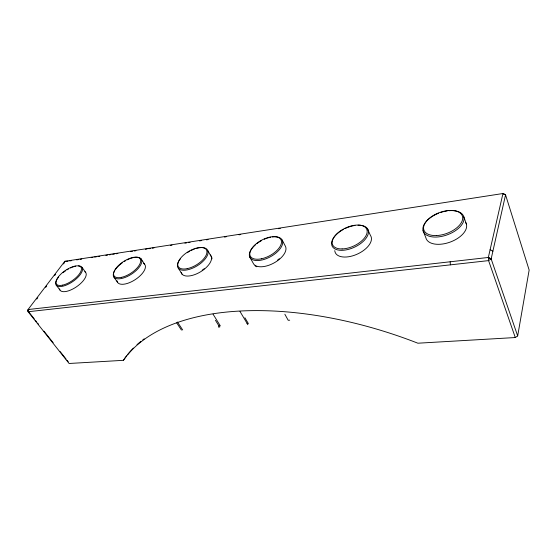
<?xml version="1.0" encoding="UTF-8"?>
<svg xmlns="http://www.w3.org/2000/svg" width="557" height="557" viewBox="0 0 557 557"><rect width="100%" height="100%" fill="white"/><g stroke="black" fill="none" stroke-linecap="round" stroke-linejoin="round"><path stroke-width="0.84" d="M517.676 335.934L529.15 270.061L505.554 194.839L502.957 193.516L64.772 261.324L28.031 309.553L28.101 311.739L69.103 363.484L123.445 360.323A263.28 135.894 20.3 0 1 417.889 343.209L515.288 337.542L517.676 335.934L491.156 258.908L505.554 194.839L502.957 193.523L488.336 257.473L488.586 260.613L515.288 337.542M123.445 360.323L124.134 359.195M213.039 314.155L220.307 325.859L218.978 325.963L218.462 327.084L219.785 326.98M28.901 309.413L27.85 310.792L34.311 318.952M36.755 299.081L37.806 297.703M45.667 287.37L46.718 285.999M54.572 275.666L55.623 274.288M63.484 263.955L64.535 262.577M491.156 258.908L488.586 260.613L28.101 311.739L28.031 309.553L488.329 257.459L491.156 258.908L488.329 257.459M68.01 261.205L64.772 261.324M69.729 260.941L71.449 260.676M76.601 259.882L78.321 259.618M80.041 259.346L81.761 259.082M91.216 257.626L92.935 257.362M94.655 257.09L96.368 256.826M98.088 256.561L99.807 256.297M105.823 255.371L107.543 255.106M109.263 254.841L110.982 254.57M112.702 254.305L114.422 254.041M116.141 253.776L117.854 253.512M130.749 251.52L132.469 251.256M134.188 250.991L135.908 250.727M145.363 249.264L147.076 249M148.796 248.735L150.515 248.471M152.235 248.206L153.955 247.942M170.282 245.421L172.002 245.15M184.896 243.165L186.616 242.894M188.336 242.629L190.048 242.365M199.503 240.909L201.223 240.638M206.382 239.844L208.102 239.58M224.429 237.059L226.149 236.795M239.044 234.803L240.756 234.539M278.577 228.697L280.296 228.433M246.981 323.673L248.359 323.561L244.885 317.713M289.703 320.178L288.213 320.296L284.857 314.245M490.097 249.738L492.896 251.172M502.957 193.516L503.751 193.94M35.39 320.31L36.463 321.668M37.542 323.032L38.621 324.39M44.003 331.192L53.159 342.75M60.156 351.592L66.081 359.07M67.16 360.428L68.239 361.792M56.104 284.919L59.919 290.016M82.032 267.339L85.701 272.491M113.976 277.191L117.715 282.608M176.673 322.858L181.45 330.085M177.446 322.023L182.696 329.981M140.97 258.699L144.555 264.171M178.581 268.565L182.202 274.336M215.434 320.268L218.978 325.963M239.949 311.384L247.872 324.703M207.9 250.838L211.361 256.693M249.71 256.93L253.143 263.085A18.207 9.316 -28.4 0 0 273.25 263.357A18.207 9.316 -28.4 0 0 285.449 246.333L282.176 240.06M367.383 228.551L370.377 235.319A19.613 10.52 -24.7 0 1 356.661 254.396A19.613 10.52 -24.7 0 1 334.771 250.622M423.035 230.591L425.854 237.735A21.41 11.725 -20.2 0 0 450.662 241.905A21.41 11.725 -20.2 0 0 465.701 222.528M463.737 216.596L466.348 223.935M450.153 261.783L450.39 264.853M448.914 210.713A21.542 11.634 -20.4 0 1 460.152 226.72A21.542 11.634 -20.4 0 1 426.328 234.922A21.542 11.634 -20.4 0 1 438.693 213.185M440.914 212.391A21.542 11.634 -20.4 0 1 447.18 210.915M357.998 225.188A19.732 10.43 -24.8 0 1 364.125 240.52A19.732 10.43 -24.8 0 1 335.001 248.951A19.732 10.43 -24.8 0 1 343.418 229.407M344.901 228.642A19.732 10.43 -24.8 0 1 355.039 225.439M256.791 266.754A18.193 9.323 -28.4 0 1 255.002 265.731M279.266 258.733A17.295 8.849 -28.4 0 1 277.539 260.112M272.262 236.92A18.304 9.225 -28.4 0 1 280.164 248.701A18.304 9.225 -28.4 0 1 254.848 260.377A18.304 9.225 -28.4 0 1 255.76 244.53M256.93 243.583A18.304 9.225 -28.4 0 1 261.47 240.631M264.262 239.252A18.304 9.225 -28.4 0 1 266.406 238.389M267.116 238.145A18.304 9.225 -28.4 0 1 270.639 237.191M211.744 257.341A17.142 8.278 -31.2 0 1 211.966 258.866M204.224 268.69A16.292 7.854 -31.2 0 1 202.184 270.236M195.953 248.54A17.239 8.188 -31.1 0 1 207.155 255.893A17.239 8.188 -31.1 0 1 185.377 270.166A17.239 8.188 -31.1 0 1 180.524 258.65M187.284 252.69A17.239 8.188 -31.1 0 1 189.819 251.158M191.239 250.42A17.239 8.188 -31.1 0 1 194.393 249.063M124.608 358.52A262.939 136.033 20.3 0 1 126.585 355.832M127.637 354.51A262.939 136.033 20.3 0 1 133.429 348.069M137.008 344.679A262.939 136.033 20.3 0 1 140.803 341.448M142.808 339.881A262.939 136.033 20.3 0 1 144.179 338.851M133.659 257.557A16.383 7.276 -33.1 0 1 140.42 265.452A16.383 7.276 -33.1 0 1 121.238 278.57A16.383 7.276 -33.1 0 1 114.784 270.458M115.222 269.776A16.383 7.276 -33.1 0 1 122.22 262.876M124.322 261.477A16.383 7.276 -33.1 0 1 125.771 260.627M127.233 259.861A16.383 7.276 -33.1 0 1 129.44 258.866M130.164 258.58A16.383 7.276 -33.1 0 1 132.991 257.703M143.497 263.357A16.299 7.352 -33.1 0 1 135.337 279.565A16.299 7.352 -33.1 0 1 117.005 280.784M84.859 271.698A15.596 6.552 -34.5 0 1 76.406 286.862A15.596 6.552 -34.5 0 1 59.536 288.902M78.488 265.877A15.666 6.482 -34.4 0 1 79.08 276.056A15.666 6.482 -34.4 0 1 60.476 286.556A15.666 6.482 -34.4 0 1 58.562 277.114M63.08 272.652A15.666 6.482 -34.4 0 1 65.663 270.737M67.014 269.867A15.666 6.482 -34.4 0 1 68.4 269.052M70.467 267.994A15.666 6.482 -34.4 0 1 71.839 267.388M72.507 267.123A15.666 6.482 -34.4 0 1 75.71 266.169M210.177 254.89A17.149 8.271 -31.2 0 1 200.583 271.788A17.149 8.271 -31.2 0 1 181.15 272.443M436.389 235.555A20.477 11.043 -20.4 0 0 462.414 216.13A20.477 11.043 -20.4 0 0 430.582 217.314A20.477 11.043 -20.4 0 0 436.389 235.555M342.109 248.93A18.757 9.901 -24.8 0 0 367.133 230.661A18.757 9.901 -24.8 0 0 339.735 231.385A18.757 9.901 -24.8 0 0 342.109 248.93M261.351 258.81A17.399 8.759 -28.4 0 0 281 239.782A17.399 8.759 -28.4 0 0 254.556 245.247A17.399 8.759 -28.4 0 0 261.351 258.81M187.256 268.634A16.383 7.77 -31.1 0 0 206.751 250.58A16.383 7.77 -31.1 0 0 183.079 255.531A16.383 7.77 -31.1 0 0 187.256 268.634M121.412 277.358A15.568 6.9 -33.1 0 0 140.663 260.189A15.568 6.9 -33.1 0 0 119.337 264.707A15.568 6.9 -33.1 0 0 121.412 277.358M62.509 285.17A14.893 6.148 -34.4 0 0 81.468 268.794A14.893 6.148 -34.4 0 0 62.14 272.944A14.893 6.148 -34.4 0 0 62.509 285.17"/></g></svg>
